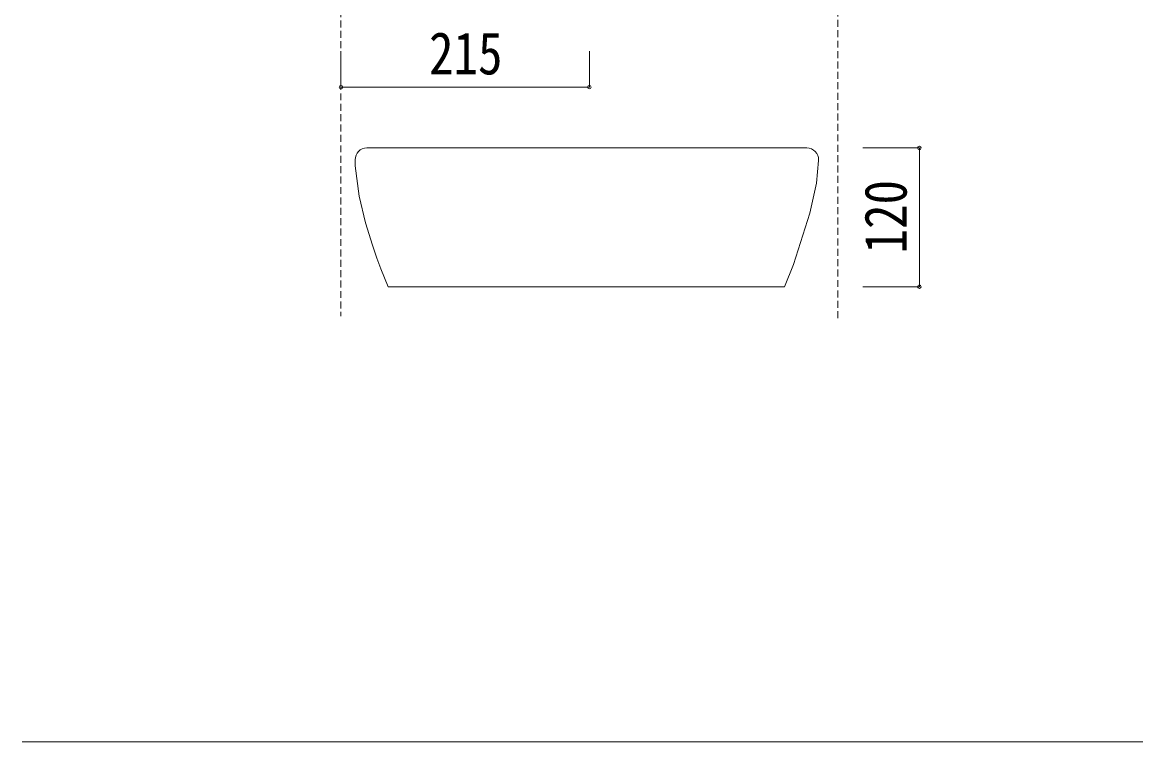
# Model space of a CAD drawing. Units: millimetres, scale not verified. Extents: x -1002 to 1017, y -687 to 676.
# Drawn here: x -1002 to -38, y -687 to -65 of the extents above; entities that cross this region are included whole.
import ezdxf
from ezdxf.enums import TextEntityAlignment as Align

# ---------------------------------------------------------------- set-up
doc = ezdxf.new("R2010")
doc.units = ezdxf.units.MM
doc.header["$LTSCALE"] = 5
doc.header["$PDMODE"] = 32
doc.header["$PDSIZE"] = 3
doc.linetypes.add('DASHED1', pattern=[1.8, 1.2, -0.6])
doc.layers.add('F-0', color=7, linetype='Continuous', lineweight=15)
doc.styles.add('ＭＳ ゴシック', font='')
doc.styles.get('ＭＳ ゴシック').set_extended_font_data('MS Gothic')

msp = doc.modelspace()

# ---------------------------------------------------------------- linework, layer by layer
at = {"layer": 'F-0', "color": 4, "linetype": 'DASHED1', "lineweight": 9}
for p, q in [((-726.278, 332.738), (-726.278, -319.124)), ((-296.278, 333.277), (-296.278, -323.311))]:
    msp.add_line(p, q, dxfattribs=at)
at = {"layer": 'F-0', "color": 4, "lineweight": 9}
for p, q in [((-726.278, -120.893), (-726.278, -89.858)), ((-511.278, -120.893), (-511.278, -89.858)), ((-726.278, -120.893), (-511.278, -120.893)), ((-225.632, -173.508), (-274.636, -173.508)), ((-225.632, -173.508), (-225.632, -293.508)), ((-225.632, -293.508), (-274.636, -293.508))]:
    msp.add_line(p, q, dxfattribs=at)
at = {"layer": 'F-0'}
for p, q in [((-703.93, -173.508), (-327.058, -173.508)), ((-322.924, -173.508), (-327.058, -173.508)), ((-713.928, -183.714), (-713.82, -188.935)), ((-713.82, -188.935), (-710.458, -215.085)), ((-312.947, -184.338), (-314.699, -204.073)), ((-312.93, -183.857), (-312.947, -184.338)), ((-705.068, -238.299), (-710.458, -215.085)), ((-705.068, -238.299), (-699.085, -257.479)), ((-699.085, -257.479), (-695.147, -268.86)), ((-695.163, -268.906), (-691.673, -278.016)), ((-691.673, -278.016), (-685.449, -293.508)), ((-685.449, -293.508), (-342.261, -293.508)), ((-1002.086, -687.064), (1002.034, -687.064))]:
    msp.add_line(p, q, dxfattribs=at)
msp.add_lwpolyline([(-314.699, -204.073), (-320.509, -229.985), (-334.526, -274.249), (-342.261, -293.508)], dxfattribs=at)
for centre, start, end in [((-703.93, -183.508), 90, 181.18526), ((-322.924, -183.508), 357.99761, 90)]:
    msp.add_arc(centre, 10, start, end, dxfattribs=at)
at = {"layer": 'F-0', "color": 6}
for p in [(-726.278, -120.893), (-511.278, -120.893), (-225.632, -173.508), (-225.632, -293.508)]:
    msp.add_point(p, dxfattribs=at)

# ---------------------------------------------------------------- texts
at = {"layer": 'F-0', "color": 3, "style": 'ＭＳ ゴシック', "width": 0.85}
msp.add_text('215', height=36.66, dxfattribs=at).set_placement((-650.028, -120.893), align=Align.BOTTOM_LEFT)
msp.add_text('120', height=36.66, rotation=90, dxfattribs=at).set_placement((-225.632, -264.758), align=Align.BOTTOM_LEFT)

doc.saveas('drawing.dxf')
